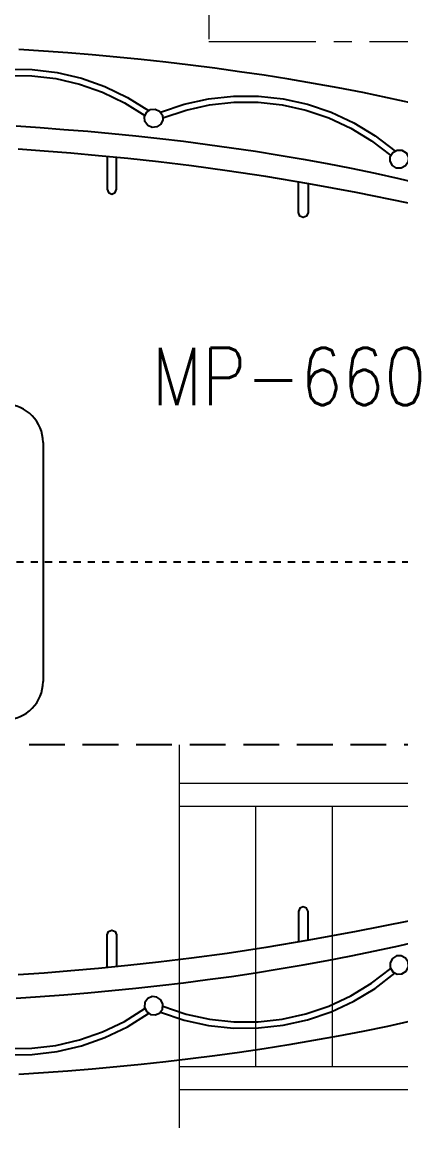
# Model space of a CAD drawing. Extents: x 475189 to 476029, y 1007718 to 1008015.
# Drawn here: x 475704.01 to 475709.31, y 1007921.25 to 1007936.73 of the extents above; entities that cross this region are included whole.
import ezdxf

# ---------------------------------------------------------------- set-up
doc = ezdxf.new("R2010")
doc.units = 0
doc.header["$LTSCALE"] = 2
doc.header["$MEASUREMENT"] = 0
for name, pattern in [('CENTER2', [1.125, 0.75, -0.125, 0.125, -0.125]), ('DASHED2', [0.375, 0.25, -0.125]), ('HIDDEN', [0.375, 0.25, -0.125])]:
    doc.linetypes.add(name, pattern=pattern)
doc.layers.get('0').update_dxf_attribs({"linetype": 'CONTINUOUS', "lineweight": 0})
for name, color, linetype in [('FRONT', 20, 'CONTINUOUS'), ('LAG-1', 3, 'CONTINUOUS'), ('LAG-2', 1, 'CONTINUOUS'), ('RED-1', 1, 'CONTINUOUS'), ('SKJULT', 4, 'DASHED2')]:
    doc.layers.add(name, color=color, linetype=linetype)
doc.styles.add('ROMANS', font='ROMANS.SHX')

# ---------------------------------------------------------------- blocks, each defined once
blk = doc.blocks.new('MP660PLAN')
at = {"layer": 'LAG-1', "color": 8}
for points in [[(1705.5, 1197.9), (1640.9, 1212.1), (1576.3, 1225.4), (1511.9, 1237.8), (1447.5, 1249.5), (1383.1, 1260.4), (1318.7, 1270.7), (1254.5, 1280), (1190.3, 1289), (1126.3, 1297.2), (1062.2, 1304.7), (998, 1311.7), (934.2, 1318), (870.2, 1323.8), (806.4, 1329.1), (742.5, 1333.9), (678.9, 1338.2)], [(671.5, 1138.6), (734, 1134.3), (796.4, 1129.6), (858.9, 1124.6), (921.4, 1118.7), (983.8, 1112.5), (1046.3, 1105.7), (1108.7, 1098.3), (1171.2, 1090.1), (1233.7, 1081.6), (1296.1, 1072.2), (1358.4, 1062.3), (1420.8, 1051.6), (1483.3, 1040.3), (1545.8, 1028.2), (1608.2, 1015.2), (1670.7, 1001.6), (1733.1, 986.8)], [(1696, 937.2), (1558.8, 964.6), (1435.2, 987.4), (1323.4, 1006.3), (1222, 1021.6), (1129, 1034.3), (1043.4, 1044.6), (963, 1053.1), (886.7, 1060.7), (814.1, 1067.2), (744.3, 1073), (676.8, 1077.7)], [(1705.5, -1197.9), (1640.9, -1212.1), (1576.3, -1225.4), (1511.9, -1237.8), (1447.5, -1249.5), (1383.1, -1260.4), (1318.7, -1270.7), (1254.5, -1280), (1190.3, -1289), (1126.3, -1297.2), (1062.2, -1304.7), (998, -1311.7), (934.2, -1318), (870.2, -1323.8), (806.4, -1329.1), (742.5, -1333.9), (678.9, -1338.2)], [(671.5, -1138.6), (734, -1134.3), (796.4, -1129.6), (858.9, -1124.6), (921.4, -1118.7), (983.8, -1112.5), (1046.3, -1105.7), (1108.7, -1098.3), (1171.2, -1090.1), (1233.7, -1081.6), (1296.1, -1072.2), (1358.4, -1062.3), (1420.8, -1051.6), (1483.3, -1040.3), (1545.8, -1028.2), (1608.2, -1015.2), (1670.7, -1001.6), (1733.1, -986.8)], [(1696, -937.2), (1558.8, -964.6), (1435.2, -987.4), (1323.4, -1006.3), (1222, -1021.6), (1129, -1034.3), (1043.4, -1044.6), (963, -1053.1), (886.7, -1060.7), (814.1, -1067.2), (744.3, -1073), (676.8, -1077.7)]]:
    blk.add_lwpolyline(points, dxfattribs=at)
at = {"layer": 'LAG-2', "color": 8}
blk.add_line((741.7, 312.1), (741.7, -312.1), dxfattribs=at)
for points in [[(398.7, 1220.1), (458.1, 1246.8), (520.1, 1267), (583.8, 1280.2), (648.6, 1286.4), (713.7, 1285.7), (778.3, 1277.9), (841.8, 1262.9), (903.3, 1241.3), (961.8, 1213.1), (1017.1, 1178.7)], [(406.5, 1205.9), (464.3, 1231.8), (524.4, 1251.2), (586.5, 1264.3), (649.3, 1270.3), (712.6, 1269.5), (775.4, 1261.9), (837.1, 1247.3), (896.8, 1226.3), (953.9, 1199.1), (1007.6, 1165.6)], [(1048.6, 1174.8), (1110.3, 1195.6), (1173.9, 1209.6), (1238.7, 1216.6), (1303.7, 1216.4), (1368.5, 1209.4), (1432.1, 1195.2), (1493.6, 1174.2), (1552.8, 1146.7), (1608.4, 1112.9), (1660, 1073.2)], [(1054.8, 1159.8), (1115, 1180), (1176.6, 1193.6), (1239.7, 1200.4), (1302.9, 1200.3), (1365.8, 1193.2), (1427.7, 1179.6), (1487.6, 1159.2), (1544.8, 1132.3), (1598.9, 1099.7), (1649.3, 1061.1)], [(908.9, 1058.6), (908.9, 973.2), (912.6, 964.4), (921.4, 960.7), (930.1, 964.4), (933.8, 973.2), (933.8, 1056.1)], [(1433.5, 987.8), (1433.5, 912.3), (1429.8, 903.3), (1420.8, 899.8), (1412.1, 903.3), (1408.4, 912.3), (1408.4, 991.9)], [(1433.5, -987.8), (1433.5, -912.3), (1429.8, -903.3), (1420.8, -899.8), (1412.1, -903.3), (1408.4, -912.3), (1408.4, -991.9)], [(908.9, -1058.6), (908.9, -973.2), (912.6, -964.4), (921.4, -960.7), (930.1, -964.4), (933.8, -973.2), (933.8, -1056.1)], [(1054.8, -1159.8), (1115, -1180), (1176.6, -1193.6), (1239.7, -1200.4), (1302.9, -1200.3), (1365.8, -1193.2), (1427.7, -1179.6), (1487.6, -1159.2), (1544.8, -1132.3), (1598.9, -1099.7), (1649.3, -1061.1)], [(1048.6, -1174.8), (1110.3, -1195.6), (1173.9, -1209.6), (1238.7, -1216.6), (1303.7, -1216.4), (1368.5, -1209.4), (1432.1, -1195.2), (1493.6, -1174.2), (1552.8, -1146.7), (1608.4, -1112.9), (1660, -1073.2)], [(398.7, -1220.1), (458.1, -1246.8), (520.1, -1267), (583.8, -1280.2), (648.6, -1286.4), (713.7, -1285.7), (778.3, -1277.9), (841.8, -1262.9), (903.3, -1241.3), (961.8, -1213.1), (1017.1, -1178.7)], [(406.5, -1205.9), (464.3, -1231.8), (524.4, -1251.2), (586.5, -1264.3), (649.3, -1270.3), (712.6, -1269.5), (775.4, -1261.9), (837.1, -1247.3), (896.8, -1226.3), (953.9, -1199.1), (1007.6, -1165.6)]]:
    blk.add_lwpolyline(points, dxfattribs=at)
for points in [[(1046.1, 1177.3), (1053.5, 1167), (1054.6, 1154.3), (1049.4, 1142.9), (1039.1, 1135.7), (1026.6, 1134.3), (1015.1, 1139.5), (1007.8, 1149.9), (1006.6, 1162.3), (1011.8, 1173.8), (1022, 1181.2), (1034.6, 1182.3)], [(1695.2, 1057), (1694.6, 1044.6), (1688, 1033.9), (1676.7, 1027.9), (1664.3, 1028.4), (1653.6, 1035.1), (1647.5, 1046.3), (1648.1, 1058.8), (1654.7, 1069.5), (1666, 1075.5), (1678.5, 1074.9), (1689.2, 1068.3)], [(1695.2, -1057), (1694.6, -1044.6), (1688, -1033.9), (1676.7, -1027.9), (1664.3, -1028.4), (1653.6, -1035.1), (1647.5, -1046.3), (1648.1, -1058.8), (1654.7, -1069.5), (1666, -1075.5), (1678.5, -1074.9), (1689.2, -1068.3)], [(1046.1, -1177.3), (1053.5, -1167), (1054.6, -1154.3), (1049.4, -1142.9), (1039.1, -1135.7), (1026.6, -1134.3), (1015.1, -1139.5), (1007.8, -1149.9), (1006.6, -1162.3), (1011.8, -1173.8), (1022, -1181.2), (1034.6, -1182.3)]]:
    blk.add_lwpolyline(points, close=True, dxfattribs=at)
for centre, start, end in [((641.7, 312.1), 360, 88.5303), ((641.7, -312.1), 271.4697, 0)]:
    blk.add_arc(centre, 100, start, end, dxfattribs=at)
at = {"layer": 'SKJULT', "color": 8, "linetype": 'DASHED2'}
blk.add_line((3824.5, 0), (-2863.2, 0), dxfattribs=at)
at = {"layer": 'FRONT', "color": 8, "style": 'ROMANS', "width": 0.85}
blk.add_text('MP-660', height=150, dxfattribs=at).set_placement((1025.6, 409.2))

msp = doc.modelspace()

# ---------------------------------------------------------------- linework, layer by layer
at = {"color": 8, "linetype": 'CENTER2'}
for p, q in [((475706.618, 1007937.99), (475706.618, 1007936.458)), ((475706.618, 1007936.458), (475710.989, 1007936.458))]:
    msp.add_line(p, q, dxfattribs=at)
at = {"color": 8}
for p, q in [((475706.203, 1007926.614), (475706.203, 1007921.253)), ((475706.203, 1007926.078), (475715.853, 1007926.078)), ((475706.203, 1007925.756), (475715.853, 1007925.756)), ((475707.276, 1007922.11), (475707.276, 1007925.756)), ((475708.348, 1007922.11), (475708.348, 1007925.756)), ((475706.203, 1007922.11), (475715.853, 1007922.11)), ((475706.203, 1007921.789), (475715.853, 1007921.789))]:
    msp.add_line(p, q, dxfattribs=at)
at = {"layer": 'RED-1', "color": 8, "linetype": 'HIDDEN'}
msp.add_line((475715.853, 1007926.614), (475685.618, 1007926.614), dxfattribs=at)

# ---------------------------------------------------------------- block references
at = {"layer": 'FRONT', "color": 8, "xscale": 0.005361013937450691, "yscale": 0.005361013937450691, "zscale": 0.005361013937450691}
msp.add_blockref('MP660PLAN', (475700.323, 1007929.172), dxfattribs=at)

doc.saveas('drawing.dxf')
